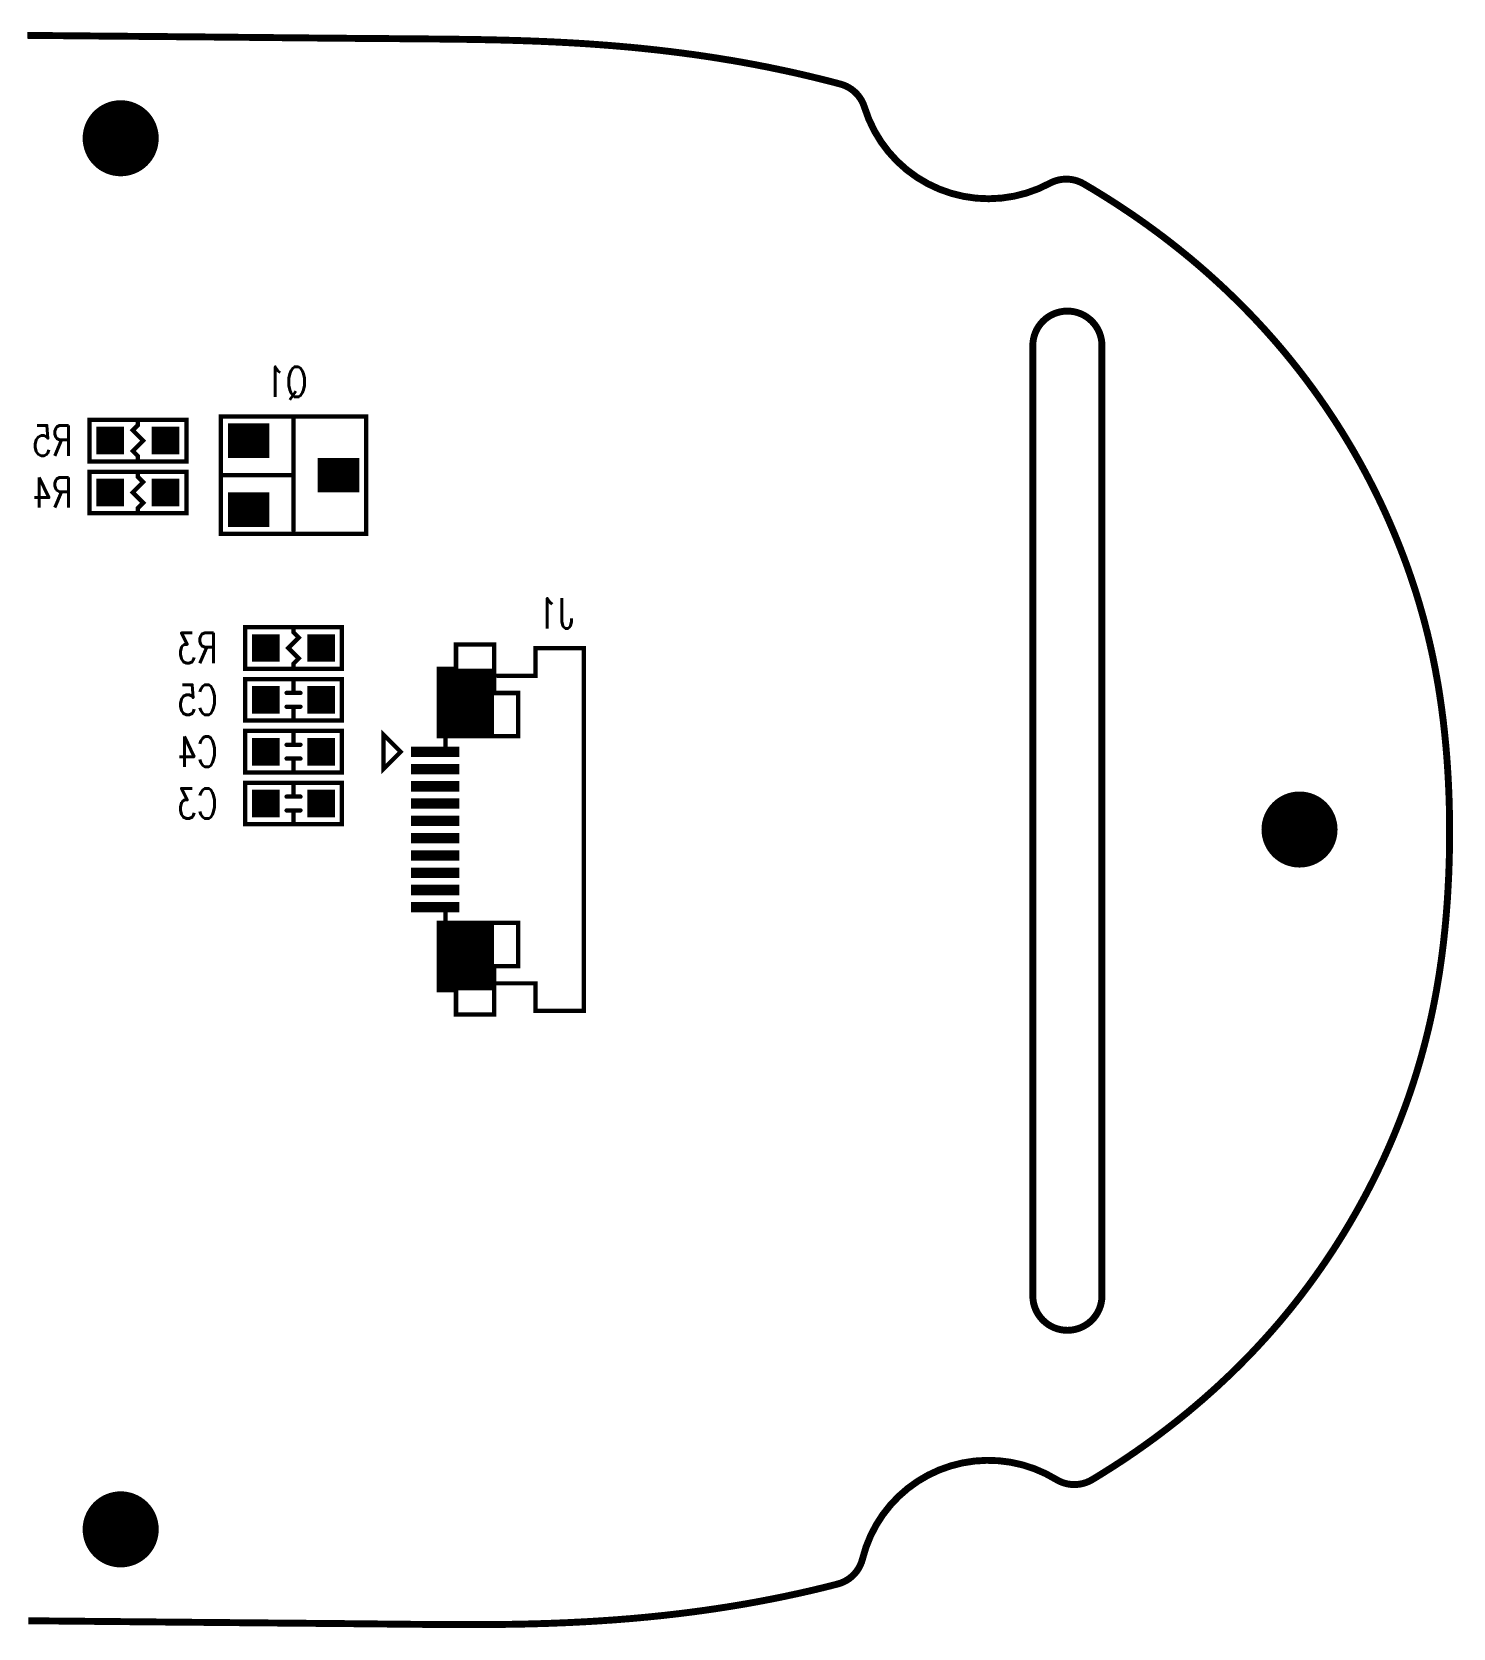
# Model space of a CAD drawing. Extents: x -34.5 to 38.5, y -2.9 to 43.4.
# Drawn here: x -2.57 to 38.54, y -2.86 to 43.32 of the extents above; entities that cross this region are included whole.
import ezdxf
from ezdxf.enums import TextEntityAlignment as Align

# ---------------------------------------------------------------- set-up
doc = ezdxf.new("R2010")
doc.units = 0
doc.header["$MEASUREMENT"] = 0
doc.linetypes.add('TRMIDX_10', pattern=[2, 1, 1])
doc.linetypes.add('TRMIDX_11', pattern=[2, 1, 1])
doc.layers.get('0').update_dxf_attribs({"linetype": 'CONTINUOUS'})
for name, color, linetype in [('2D_LINE_00', 136, 'CONTINUOUS'), ('DRIL_NPLTE_THRU_01', 4, 'CONTINUOUS'), ('DRIL_NPLTE_THRU_02', 176, 'CONTINUOUS'), ('DRIL_NPLTE_THRU_03', 216, 'CONTINUOUS'), ('DRIL_NPLTE_THRU_04', 16, 'CONTINUOUS'), ('DRIL_PLTE_THRU_01', 4, 'CONTINUOUS'), ('DRIL_PLTE_THRU_02', 176, 'CONTINUOUS'), ('DRIL_PLTE_THRU_03', 216, 'CONTINUOUS'), ('DRIL_PLTE_THRU_04', 16, 'CONTINUOUS'), ('DRIL_SYMBOL', 254, 'CONTINUOUS'), ('PADS_BOT', 1, 'CONTINUOUS'), ('PADS_INNER', 136, 'CONTINUOUS'), ('PADS_TOP', 136, 'CONTINUOUS'), ('PART_BOT_2DLINE_00', 6, 'CONTINUOUS'), ('PART_BOT_COPPER_01', 6, 'CONTINUOUS'), ('PART_NAME_04', 6, 'CONTINUOUS')]:
    doc.layers.add(name, color=color, linetype=linetype)
doc.styles.add('W0$125', font='simplex', dxfattribs={"width": 0.75})

# ---------------------------------------------------------------- blocks, each defined once
blk = doc.blocks.new('SMOOTH_0$2')
at = {"const_width": 0.1}
blk.add_lwpolyline([(-0.05, 0, 1), (0.05, 0, 1)], format="xyb", close=True, dxfattribs=at)
blk = doc.blocks.new('DRAWING_97')
at = {"layer": '2D_LINE_00', "const_width": 0.2}
for points in [[(-2.703, 43.225), (-2.634, 43.224), (-2.564, 43.223), (-2.494, 43.223), (-2.424, 43.222), (-2.354, 43.221), (-2.284, 43.221), (-2.215, 43.22), (-2.145, 43.219), (-2.075, 43.219), (-2.006, 43.218), (-1.936, 43.217), (-1.866, 43.217), (-1.796, 43.216), (-1.727, 43.215), (-1.657, 43.215), (-1.588, 43.214), (-1.518, 43.213), (-1.448, 43.213), (-1.379, 43.212), (-1.309, 43.211), (-1.24, 43.211), (-1.17, 43.21), (-1.1, 43.21), (-1.031, 43.209), (-0.962, 43.209), (-0.892, 43.208), (-0.822, 43.207), (-0.753, 43.207), (-0.684, 43.206), (-0.614, 43.205), (-0.544, 43.205), (-0.475, 43.204), (-0.405, 43.203), (-0.336, 43.203), (-0.266, 43.203), (-0.196, 43.202), (-0.127, 43.201), (-0.058, 43.201), (0.012, 43.2), (0.082, 43.199), (0.151, 43.199), (0.22, 43.198), (0.29, 43.197), (0.36, 43.197), (0.429, 43.197), (0.499, 43.196), (0.568, 43.195), (0.638, 43.195), (0.708, 43.194), (0.777, 43.193), (0.846, 43.193), (0.916, 43.192), (0.986, 43.191), (1.056, 43.191), (1.125, 43.19), (1.194, 43.189), (1.264, 43.189), (1.334, 43.189), (1.404, 43.188), (1.473, 43.187), (1.543, 43.187), (1.612, 43.186), (1.682, 43.185), (1.752, 43.185), (1.821, 43.184), (1.891, 43.183), (1.96, 43.183), (2.03, 43.182), (2.1, 43.181), (2.17, 43.181), (2.239, 43.18), (2.309, 43.179), (2.378, 43.179), (2.448, 43.179), (2.518, 43.178), (2.588, 43.177), (2.657, 43.177), (2.727, 43.176), (2.796, 43.175), (2.866, 43.175), (2.936, 43.174), (3.006, 43.173), (3.076, 43.173), (3.145, 43.172), (3.215, 43.171), (3.284, 43.171), (3.354, 43.17), (3.424, 43.169), (3.494, 43.169), (3.564, 43.168), (3.633, 43.167), (3.703, 43.167), (3.772, 43.166), (3.842, 43.165), (3.912, 43.165), (3.982, 43.164), (4.052, 43.163), (4.121, 43.163), (4.191, 43.162), (4.26, 43.161), (4.33, 43.161), (4.4, 43.16), (4.47, 43.159), (4.54, 43.159), (4.609, 43.158), (4.679, 43.157), (4.749, 43.157), (4.818, 43.156), (4.888, 43.155), (4.958, 43.155), (5.028, 43.154), (5.097, 43.153), (5.167, 43.153), (5.237, 43.152), (5.306, 43.151), (5.376, 43.151), (5.446, 43.15), (5.516, 43.149), (5.585, 43.149), (5.655, 43.148), (5.724, 43.147), (5.794, 43.147), (5.864, 43.146), (5.934, 43.145), (6.003, 43.145), (6.073, 43.144), (6.142, 43.143), (6.212, 43.143), (6.282, 43.142), (6.352, 43.141), (6.421, 43.141), (6.49, 43.141), (6.56, 43.14), (6.63, 43.139), (6.7, 43.139), (6.769, 43.138), (6.838, 43.137), (6.908, 43.137), (6.978, 43.136), (7.047, 43.136), (7.117, 43.135), (7.186, 43.135), (7.256, 43.134), (7.326, 43.133), (7.395, 43.133), (7.464, 43.133), (7.534, 43.132), (7.604, 43.131), (7.673, 43.131), (7.742, 43.131), (7.812, 43.13), (7.881, 43.129), (7.95, 43.129), (8.02, 43.129), (8.089, 43.128), (8.158, 43.127), (8.228, 43.127), (8.297, 43.126), (8.366, 43.126), (8.435, 43.125), (8.504, 43.125), (8.574, 43.124), (8.642, 43.123), (8.712, 43.123), (8.78, 43.123), (8.849, 43.122), (8.918, 43.121), (8.987, 43.121), (9.056, 43.12), (9.124, 43.119), (9.193, 43.119), (9.262, 43.118), (9.33, 43.117), (9.398, 43.117), (9.466, 43.116), (9.535, 43.115), (9.603, 43.114), (9.671, 43.113), (9.739, 43.113), (9.807, 43.111), (9.875, 43.111), (9.942, 43.109), (10.01, 43.109), (10.078, 43.107), (10.145, 43.107), (10.213, 43.105), (10.28, 43.104), (10.347, 43.103), (10.414, 43.102), (10.481, 43.101), (10.548, 43.099), (10.615, 43.098), (10.682, 43.097), (10.748, 43.095), (10.814, 43.093), (10.881, 43.092), (10.947, 43.091), (11.013, 43.089), (11.079, 43.087), (11.145, 43.085), (11.211, 43.083), (11.276, 43.082), (11.342, 43.08), (11.408, 43.078), (11.472, 43.076), (11.538, 43.074), (11.603, 43.072), (11.668, 43.069), (11.733, 43.067), (11.798, 43.065), (11.862, 43.063), (11.927, 43.06), (11.992, 43.058), (12.056, 43.055), (12.12, 43.053), (12.184, 43.05), (12.248, 43.047), (12.312, 43.045), (12.376, 43.041), (12.44, 43.039), (12.504, 43.036), (12.568, 43.033), (12.632, 43.029), (12.695, 43.027), (12.759, 43.023), (12.822, 43.02), (12.886, 43.017), (12.949, 43.013), (13.012, 43.009), (13.076, 43.006), (13.139, 43.002), (13.202, 42.999), (13.265, 42.995), (13.328, 42.991), (13.391, 42.987), (13.454, 42.983), (13.517, 42.979), (13.58, 42.975), (13.642, 42.97), (13.705, 42.966), (13.768, 42.961), (13.83, 42.957), (13.893, 42.952), (13.956, 42.947), (14.018, 42.943), (14.081, 42.938), (14.143, 42.933), (14.206, 42.928), (14.268, 42.923), (14.331, 42.917), (14.393, 42.912), (14.456, 42.907), (14.518, 42.901), (14.58, 42.896), (14.642, 42.89), (14.705, 42.885), (14.767, 42.879), (14.83, 42.873), (14.892, 42.867), (14.954, 42.861), (15.016, 42.855), (15.078, 42.848), (15.14, 42.842), (15.202, 42.835), (15.264, 42.829), (15.326, 42.822), (15.388, 42.815), (15.45, 42.809), (15.512, 42.802), (15.574, 42.795), (15.636, 42.788), (15.698, 42.781), (15.76, 42.773), (15.822, 42.766), (15.884, 42.759), (15.946, 42.751), (16.007, 42.743), (16.069, 42.735), (16.13, 42.728), (16.192, 42.72), (16.254, 42.712), (16.315, 42.704), (16.377, 42.695), (16.438, 42.687), (16.5, 42.679), (16.561, 42.671), (16.622, 42.662), (16.684, 42.653), (16.745, 42.645), (16.806, 42.635), (16.868, 42.627), (16.929, 42.617), (16.99, 42.608), (17.051, 42.599), (17.112, 42.59), (17.174, 42.58), (17.234, 42.571), (17.296, 42.561), (17.356, 42.551), (17.418, 42.541), (17.478, 42.531), (17.539, 42.521), (17.6, 42.511), (17.66, 42.501), (17.722, 42.491), (17.782, 42.48), (17.843, 42.47), (17.903, 42.459), (17.964, 42.449), (18.024, 42.437), (18.085, 42.427), (18.145, 42.415), (18.206, 42.405), (18.266, 42.393), (18.326, 42.382), (18.386, 42.371), (18.447, 42.359), (18.507, 42.347), (18.567, 42.335), (18.627, 42.324), (18.687, 42.312), (18.747, 42.3), (18.807, 42.288), (18.867, 42.275), (18.927, 42.263), (18.987, 42.251), (19.047, 42.238), (19.106, 42.225), (19.166, 42.213), (19.226, 42.2), (19.286, 42.187), (19.345, 42.174), (19.404, 42.161), (19.464, 42.148), (19.524, 42.135), (19.583, 42.121), (19.642, 42.107), (19.702, 42.094), (19.76, 42.08), (19.82, 42.066), (19.879, 42.052), (19.938, 42.038), (19.997, 42.024), (20.056, 42.01), (20.115, 41.995), (20.174, 41.981), (20.233, 41.967), (20.292, 41.952), (20.35, 41.937), (20.409, 41.923), (20.468, 41.907), (20.526, 41.893), (20.585, 41.877), (20.644, 41.862), (20.702, 41.847), (20.76, 41.831), (20.818, 41.816)], [(27.858, 38.929), (27.923, 38.891), (27.988, 38.852), (28.053, 38.813), (28.118, 38.775), (28.182, 38.736), (28.246, 38.697), (28.31, 38.657), (28.374, 38.618), (28.438, 38.578), (28.502, 38.538), (28.565, 38.498), (28.628, 38.458), (28.692, 38.418), (28.754, 38.377), (28.817, 38.337), (28.88, 38.295), (28.942, 38.255), (29.004, 38.213), (29.066, 38.172), (29.128, 38.131), (29.19, 38.089), (29.252, 38.047), (29.313, 38.005), (29.374, 37.963), (29.435, 37.92), (29.496, 37.877), (29.557, 37.835), (29.618, 37.791), (29.678, 37.749), (29.738, 37.705), (29.798, 37.661), (29.858, 37.618), (29.918, 37.574), (29.978, 37.53), (30.037, 37.485), (30.096, 37.441), (30.156, 37.397), (30.214, 37.351), (30.273, 37.307), (30.332, 37.261), (30.39, 37.216), (30.448, 37.17), (30.507, 37.124), (30.565, 37.078), (30.623, 37.032), (30.68, 36.985), (30.738, 36.939), (30.796, 36.892), (30.853, 36.845), (30.91, 36.798), (30.967, 36.751), (31.024, 36.703), (31.08, 36.655), (31.137, 36.607), (31.193, 36.559), (31.25, 36.51), (31.306, 36.461), (31.362, 36.413), (31.417, 36.364), (31.473, 36.315), (31.528, 36.265), (31.584, 36.215), (31.639, 36.165), (31.694, 36.115), (31.748, 36.065), (31.803, 36.015), (31.858, 35.964), (31.912, 35.913), (31.966, 35.863), (32.02, 35.811), (32.073, 35.76), (32.127, 35.709), (32.18, 35.657), (32.233, 35.605), (32.286, 35.553), (32.339, 35.501), (32.392, 35.449), (32.444, 35.396), (32.496, 35.343), (32.548, 35.291), (32.6, 35.237), (32.652, 35.185), (32.703, 35.131), (32.754, 35.077), (32.805, 35.024), (32.856, 34.97), (32.906, 34.916), (32.956, 34.862), (33.006, 34.808), (33.056, 34.753), (33.106, 34.699), (33.155, 34.644), (33.204, 34.589), (33.253, 34.534), (33.302, 34.479), (33.35, 34.424), (33.399, 34.368), (33.447, 34.313), (33.494, 34.257), (33.542, 34.201), (33.59, 34.145), (33.637, 34.089), (33.684, 34.033), (33.73, 33.976), (33.777, 33.919), (33.823, 33.863), (33.869, 33.806), (33.915, 33.749), (33.96, 33.691), (34.006, 33.634), (34.051, 33.577), (34.096, 33.519), (34.141, 33.461), (34.185, 33.403), (34.23, 33.345), (34.274, 33.287), (34.318, 33.229), (34.361, 33.17), (34.405, 33.111), (34.448, 33.053), (34.491, 32.994), (34.534, 32.935), (34.576, 32.875), (34.619, 32.816), (34.661, 32.757), (34.703, 32.697), (34.744, 32.637), (34.786, 32.577), (34.828, 32.517), (34.868, 32.457), (34.91, 32.396), (34.95, 32.335), (34.991, 32.275), (35.031, 32.214), (35.071, 32.153), (35.111, 32.092), (35.15, 32.031), (35.19, 31.969), (35.229, 31.907), (35.268, 31.845), (35.307, 31.784), (35.346, 31.722), (35.384, 31.659), (35.422, 31.597), (35.46, 31.535), (35.498, 31.472), (35.536, 31.409), (35.573, 31.347), (35.61, 31.283), (35.647, 31.22), (35.684, 31.157), (35.72, 31.093), (35.756, 31.03), (35.792, 30.966), (35.828, 30.902), (35.864, 30.838), (35.899, 30.774), (35.934, 30.709), (35.969, 30.645), (36.004, 30.581), (36.038, 30.516), (36.072, 30.451), (36.106, 30.386), (36.14, 30.321), (36.174, 30.255), (36.207, 30.19), (36.24, 30.124), (36.273, 30.058), (36.306, 29.993), (36.338, 29.927), (36.37, 29.86), (36.402, 29.794), (36.434, 29.727), (36.466, 29.661), (36.497, 29.594), (36.528, 29.527), (36.559, 29.46), (36.59, 29.393), (36.62, 29.326), (36.65, 29.259), (36.68, 29.191), (36.71, 29.124), (36.739, 29.056), (36.768, 28.988), (36.797, 28.921), (36.826, 28.853), (36.854, 28.785), (36.882, 28.717), (36.91, 28.648), (36.938, 28.58), (36.966, 28.511), (36.993, 28.443), (37.02, 28.375), (37.046, 28.306), (37.073, 28.237), (37.099, 28.169), (37.125, 28.1), (37.15, 28.031), (37.176, 27.962), (37.201, 27.893), (37.226, 27.824), (37.25, 27.755), (37.274, 27.686), (37.298, 27.617), (37.322, 27.548), (37.346, 27.479), (37.369, 27.409), (37.392, 27.341), (37.414, 27.271), (37.437, 27.202), (37.459, 27.133), (37.481, 27.063), (37.502, 26.994), (37.524, 26.925), (37.545, 26.855), (37.566, 26.785), (37.586, 26.716), (37.606, 26.646), (37.626, 26.577), (37.646, 26.507), (37.666, 26.437), (37.684, 26.367), (37.704, 26.297), (37.722, 26.227), (37.74, 26.157), (37.758, 26.087), (37.776, 26.017), (37.794, 25.947), (37.811, 25.877), (37.828, 25.806), (37.845, 25.735), (37.862, 25.665), (37.878, 25.594), (37.894, 25.523), (37.91, 25.452), (37.926, 25.381), (37.941, 25.31), (37.956, 25.239), (37.971, 25.167), (37.985, 25.096), (38, 25.024), (38.014, 24.952), (38.028, 24.881), (38.041, 24.809), (38.054, 24.736), (38.068, 24.664), (38.08, 24.591), (38.093, 24.519), (38.106, 24.446), (38.118, 24.373), (38.13, 24.3), (38.142, 24.227), (38.153, 24.153), (38.164, 24.08), (38.175, 24.006), (38.186, 23.933), (38.196, 23.859), (38.207, 23.785), (38.217, 23.71), (38.226, 23.636), (38.236, 23.561), (38.246, 23.487), (38.255, 23.412), (38.264, 23.337), (38.272, 23.262), (38.281, 23.187), (38.289, 23.112), (38.297, 23.037), (38.305, 22.961), (38.312, 22.885), (38.32, 22.81), (38.327, 22.734), (38.334, 22.658), (38.341, 22.582), (38.347, 22.506), (38.354, 22.429), (38.36, 22.353), (38.365, 22.277), (38.371, 22.2), (38.376, 22.123), (38.382, 22.047), (38.386, 21.969), (38.391, 21.893), (38.396, 21.815), (38.4, 21.738), (38.404, 21.661), (38.408, 21.583), (38.412, 21.506), (38.415, 21.428), (38.418, 21.351), (38.422, 21.273), (38.424, 21.195), (38.427, 21.117), (38.429, 21.039), (38.432, 20.961), (38.434, 20.883), (38.435, 20.805), (38.437, 20.726), (38.438, 20.648), (38.439, 20.57), (38.44, 20.491), (38.441, 20.413), (38.442, 20.335), (38.442, 20.257), (38.442, 20.178), (38.442, 20.099), (38.442, 20.021), (38.441, 19.943), (38.44, 19.865), (38.439, 19.786), (38.438, 19.708), (38.437, 19.629), (38.435, 19.551), (38.434, 19.473), (38.432, 19.395), (38.43, 19.317), (38.427, 19.239), (38.424, 19.16), (38.422, 19.082), (38.418, 19.004), (38.416, 18.927), (38.412, 18.849), (38.408, 18.771), (38.404, 18.693), (38.4, 18.615), (38.396, 18.538), (38.392, 18.461), (38.387, 18.383), (38.382, 18.306), (38.378, 18.229), (38.372, 18.152), (38.367, 18.075), (38.361, 17.999), (38.355, 17.921), (38.349, 17.845), (38.343, 17.769), (38.336, 17.692), (38.33, 17.616), (38.322, 17.539), (38.315, 17.463), (38.308, 17.387), (38.3, 17.311), (38.292, 17.236), (38.284, 17.16), (38.276, 17.085), (38.268, 17.009), (38.259, 16.934), (38.25, 16.859), (38.24, 16.783), (38.231, 16.708), (38.222, 16.633), (38.212, 16.559), (38.202, 16.484), (38.191, 16.409), (38.18, 16.335), (38.17, 16.26), (38.158, 16.186), (38.148, 16.112), (38.136, 16.038), (38.124, 15.964), (38.112, 15.89), (38.1, 15.817), (38.087, 15.743), (38.074, 15.669), (38.062, 15.596), (38.048, 15.523), (38.035, 15.45), (38.021, 15.377), (38.007, 15.304), (37.993, 15.231), (37.978, 15.159), (37.964, 15.086), (37.948, 15.014), (37.933, 14.941), (37.918, 14.869), (37.902, 14.797), (37.886, 14.725), (37.87, 14.653), (37.854, 14.582), (37.837, 14.51), (37.82, 14.439), (37.802, 14.367), (37.785, 14.296), (37.767, 14.225), (37.75, 14.154), (37.731, 14.083), (37.713, 14.012), (37.694, 13.941), (37.675, 13.871), (37.656, 13.8), (37.636, 13.729), (37.617, 13.659), (37.597, 13.589), (37.576, 13.519), (37.556, 13.449), (37.536, 13.379), (37.514, 13.309), (37.493, 13.239), (37.472, 13.17), (37.45, 13.1), (37.428, 13.031), (37.406, 12.961), (37.384, 12.892), (37.361, 12.823), (37.338, 12.754), (37.314, 12.685), (37.291, 12.616), (37.267, 12.547), (37.244, 12.479), (37.219, 12.41), (37.195, 12.342), (37.17, 12.273), (37.145, 12.205), (37.12, 12.137), (37.094, 12.069), (37.068, 12.001), (37.042, 11.933), (37.016, 11.865), (36.99, 11.797), (36.963, 11.729), (36.936, 11.661), (36.909, 11.594), (36.881, 11.527), (36.854, 11.459), (36.826, 11.392), (36.797, 11.325), (36.769, 11.257), (36.74, 11.191), (36.711, 11.123), (36.682, 11.057), (36.652, 10.99), (36.622, 10.923), (36.592, 10.856), (36.562, 10.79), (36.532, 10.723), (36.5, 10.657), (36.47, 10.591), (36.438, 10.524), (36.406, 10.458), (36.375, 10.392), (36.342, 10.325), (36.31, 10.259), (36.278, 10.194), (36.245, 10.128), (36.212, 10.062), (36.178, 9.997), (36.145, 9.931), (36.111, 9.865), (36.077, 9.8), (36.042, 9.734), (36.008, 9.669), (35.973, 9.604), (35.938, 9.539), (35.902, 9.474), (35.867, 9.409), (35.831, 9.344), (35.795, 9.279), (35.759, 9.215), (35.722, 9.151), (35.686, 9.086), (35.648, 9.022), (35.611, 8.958), (35.574, 8.894), (35.536, 8.83), (35.498, 8.767), (35.46, 8.703), (35.422, 8.639), (35.384, 8.576), (35.345, 8.513), (35.306, 8.45), (35.266, 8.387), (35.227, 8.325), (35.188, 8.262), (35.148, 8.199), (35.108, 8.137), (35.068, 8.075), (35.027, 8.013), (34.986, 7.952), (34.946, 7.891), (34.905, 7.829), (34.864, 7.768), (34.822, 7.707), (34.78, 7.646), (34.739, 7.585), (34.697, 7.525), (34.654, 7.465), (34.612, 7.405), (34.57, 7.345), (34.527, 7.285), (34.484, 7.225), (34.441, 7.166), (34.398, 7.107), (34.354, 7.048), (34.31, 6.989), (34.266, 6.931), (34.222, 6.872), (34.178, 6.814), (34.133, 6.755), (34.088, 6.697), (34.043, 6.64), (33.998, 6.582), (33.952, 6.525), (33.907, 6.467), (33.861, 6.411), (33.815, 6.353), (33.769, 6.297), (33.722, 6.24), (33.676, 6.183), (33.629, 6.127), (33.582, 6.071), (33.535, 6.015), (33.488, 5.959), (33.44, 5.904), (33.392, 5.849), (33.344, 5.793), (33.296, 5.738), (33.247, 5.683), (33.198, 5.628), (33.15, 5.574), (33.1, 5.519), (33.051, 5.465), (33.001, 5.411), (32.952, 5.357), (32.902, 5.303), (32.851, 5.249), (32.801, 5.195), (32.75, 5.142), (32.7, 5.089), (32.648, 5.036), (32.597, 4.983), (32.546, 4.931), (32.494, 4.878), (32.442, 4.825), (32.39, 4.773), (32.338, 4.721), (32.286, 4.669), (32.233, 4.617), (32.18, 4.566), (32.127, 4.515), (32.074, 4.463), (32.02, 4.412), (31.966, 4.361), (31.912, 4.311), (31.858, 4.26), (31.804, 4.209), (31.75, 4.159), (31.695, 4.109), (31.64, 4.059), (31.586, 4.01), (31.53, 3.96), (31.475, 3.911), (31.419, 3.862), (31.364, 3.813), (31.308, 3.764), (31.252, 3.715), (31.195, 3.667), (31.139, 3.619), (31.082, 3.57), (31.025, 3.522), (30.968, 3.475), (30.911, 3.427), (30.854, 3.379), (30.796, 3.332), (30.738, 3.285), (30.68, 3.238), (30.622, 3.191), (30.564, 3.145), (30.506, 3.099), (30.447, 3.053), (30.388, 3.007), (30.329, 2.961), (30.27, 2.915), (30.211, 2.87), (30.151, 2.825), (30.092, 2.779), (30.032, 2.735), (29.972, 2.69), (29.912, 2.645), (29.852, 2.601), (29.791, 2.557), (29.73, 2.513), (29.67, 2.469), (29.609, 2.426), (29.548, 2.383), (29.486, 2.339), (29.425, 2.296), (29.364, 2.253), (29.302, 2.211), (29.24, 2.169), (29.178, 2.126), (29.116, 2.084), (29.053, 2.042), (28.991, 2.001), (28.928, 1.959), (28.866, 1.918), (28.802, 1.877), (28.74, 1.836), (28.676, 1.795), (28.613, 1.755), (28.549, 1.715), (28.486, 1.675), (28.422, 1.635), (28.358, 1.595), (28.294, 1.555), (28.23, 1.516), (28.165, 1.477), (28.1, 1.438)], [(10.893, -2.752), (10.821, -2.753), (10.75, -2.753), (10.678, -2.754), (10.606, -2.755), (10.535, -2.755), (10.463, -2.755), (10.392, -2.755), (10.32, -2.756), (10.249, -2.756), (10.178, -2.756), (10.106, -2.756), (10.034, -2.756), (9.963, -2.756), (9.892, -2.756), (9.82, -2.756), (9.748, -2.756), (9.676, -2.755), (9.604, -2.755), (9.532, -2.755), (9.459, -2.755), (9.386, -2.754), (9.314, -2.754), (9.241, -2.753), (9.168, -2.753), (9.094, -2.752), (9.02, -2.752), (8.947, -2.751), (8.873, -2.751), (8.798, -2.75), (8.724, -2.749), (8.65, -2.749), (8.575, -2.748), (8.5, -2.747), (8.425, -2.747), (8.35, -2.746), (8.274, -2.745), (8.199, -2.745), (8.124, -2.743), (8.048, -2.743), (7.972, -2.742), (7.897, -2.741), (7.822, -2.741), (7.746, -2.74), (7.67, -2.739), (7.594, -2.738), (7.518, -2.737), (7.442, -2.737), (7.367, -2.736), (7.291, -2.735), (7.216, -2.735), (7.14, -2.734), (7.064, -2.733), (6.988, -2.732), (6.913, -2.731), (6.837, -2.731), (6.762, -2.73), (6.686, -2.729), (6.61, -2.729), (6.535, -2.728), (6.459, -2.727), (6.384, -2.727), (6.308, -2.726), (6.232, -2.725), (6.157, -2.725), (6.082, -2.724), (6.006, -2.723), (5.93, -2.723), (5.855, -2.722), (5.78, -2.721), (5.704, -2.721), (5.629, -2.72), (5.553, -2.719), (5.478, -2.719), (5.402, -2.718), (5.327, -2.717), (5.252, -2.717), (5.176, -2.716), (5.101, -2.715), (5.026, -2.715), (4.95, -2.714), (4.874, -2.713), (4.799, -2.713), (4.724, -2.712), (4.648, -2.711), (4.573, -2.711), (4.498, -2.71), (4.422, -2.709), (4.347, -2.709), (4.272, -2.708), (4.196, -2.707), (4.121, -2.707), (4.045, -2.706), (3.97, -2.705), (3.894, -2.705), (3.819, -2.704), (3.744, -2.703), (3.668, -2.703), (3.593, -2.702), (3.518, -2.701), (3.442, -2.701), (3.366, -2.7), (3.291, -2.699), (3.216, -2.699), (3.14, -2.698), (3.065, -2.697), (2.99, -2.697), (2.914, -2.696), (2.838, -2.695), (2.763, -2.695), (2.688, -2.694), (2.612, -2.693), (2.537, -2.693), (2.462, -2.692), (2.386, -2.691), (2.31, -2.691), (2.235, -2.69), (2.16, -2.689), (2.084, -2.689), (2.008, -2.688), (1.933, -2.687), (1.858, -2.687), (1.782, -2.686), (1.707, -2.685), (1.631, -2.685), (1.556, -2.684), (1.48, -2.683), (1.405, -2.683), (1.329, -2.682), (1.254, -2.681), (1.178, -2.681), (1.103, -2.68), (1.028, -2.679), (0.952, -2.679), (0.876, -2.678), (0.801, -2.677), (0.726, -2.677), (0.65, -2.676), (0.574, -2.675), (0.499, -2.675), (0.424, -2.673), (0.348, -2.673), (0.272, -2.672), (0.197, -2.671), (0.122, -2.671), (0.046, -2.67), (-0.03, -2.669), (-0.105, -2.669), (-0.18, -2.668), (-0.256, -2.667), (-0.332, -2.667), (-0.407, -2.666), (-0.482, -2.665), (-0.558, -2.664), (-0.634, -2.663), (-0.709, -2.663), (-0.784, -2.662), (-0.86, -2.661), (-0.936, -2.661), (-1.011, -2.66), (-1.086, -2.659), (-1.162, -2.659), (-1.237, -2.658), (-1.313, -2.657), (-1.388, -2.656), (-1.464, -2.655), (-1.539, -2.655), (-1.614, -2.654), (-1.69, -2.653), (-1.766, -2.653), (-1.841, -2.652), (-1.916, -2.651), (-1.992, -2.651), (-2.067, -2.65), (-2.143, -2.649), (-2.218, -2.649), (-2.294, -2.648), (-2.369, -2.647), (-2.444, -2.647), (-2.52, -2.646), (-2.595, -2.645), (-2.67, -2.645)], [(20.738, -1.582), (20.702, -1.591), (20.666, -1.601), (20.629, -1.61), (20.592, -1.619), (20.556, -1.629), (20.52, -1.638), (20.483, -1.647), (20.446, -1.656), (20.41, -1.665), (20.373, -1.675), (20.336, -1.683), (20.3, -1.693), (20.263, -1.701), (20.226, -1.71), (20.19, -1.719), (20.153, -1.728), (20.116, -1.737), (20.079, -1.745), (20.042, -1.754), (20.006, -1.763), (19.969, -1.771), (19.932, -1.78), (19.895, -1.789), (19.858, -1.797), (19.822, -1.805), (19.785, -1.813), (19.748, -1.822), (19.711, -1.83), (19.674, -1.839), (19.637, -1.847), (19.6, -1.855), (19.563, -1.863), (19.526, -1.871), (19.489, -1.879), (19.452, -1.887), (19.415, -1.895), (19.378, -1.903), (19.341, -1.911), (19.304, -1.919), (19.267, -1.927), (19.23, -1.935), (19.192, -1.943), (19.156, -1.95), (19.118, -1.958), (19.081, -1.965), (19.044, -1.973), (19.007, -1.981), (18.97, -1.988), (18.932, -1.995), (18.895, -2.003), (18.858, -2.011), (18.82, -2.018), (18.783, -2.025), (18.746, -2.033), (18.708, -2.039), (18.671, -2.047), (18.634, -2.054), (18.596, -2.061), (18.559, -2.068), (18.522, -2.075), (18.484, -2.082), (18.447, -2.089), (18.41, -2.096), (18.372, -2.103), (18.334, -2.11), (18.297, -2.117), (18.26, -2.123), (18.222, -2.13), (18.184, -2.137), (18.147, -2.143), (18.11, -2.15), (18.072, -2.157), (18.034, -2.163), (17.996, -2.169), (17.959, -2.176), (17.921, -2.183), (17.884, -2.189), (17.846, -2.195), (17.808, -2.201), (17.77, -2.207), (17.733, -2.214), (17.695, -2.22), (17.657, -2.226), (17.62, -2.232), (17.582, -2.238), (17.544, -2.245), (17.506, -2.25), (17.468, -2.256), (17.43, -2.262), (17.392, -2.268), (17.354, -2.274), (17.317, -2.279), (17.279, -2.285), (17.241, -2.291), (17.203, -2.297), (17.165, -2.303), (17.127, -2.308), (17.089, -2.313), (17.051, -2.319), (17.013, -2.325), (16.975, -2.33), (16.937, -2.335), (16.899, -2.341), (16.86, -2.346), (16.822, -2.351), (16.784, -2.357), (16.746, -2.362), (16.708, -2.367), (16.67, -2.372), (16.632, -2.377), (16.594, -2.383), (16.555, -2.387), (16.517, -2.393), (16.479, -2.397), (16.44, -2.402), (16.402, -2.407), (16.364, -2.412), (16.326, -2.417), (16.287, -2.421), (16.249, -2.426), (16.21, -2.431), (16.172, -2.436), (16.134, -2.44), (16.095, -2.445), (16.057, -2.449), (16.018, -2.454), (15.98, -2.459), (15.941, -2.463), (15.903, -2.467), (15.864, -2.471), (15.826, -2.476), (15.787, -2.48), (15.748, -2.485), (15.71, -2.489), (15.671, -2.493), (15.633, -2.497), (15.594, -2.501), (15.556, -2.505), (15.517, -2.509), (15.478, -2.513), (15.439, -2.517), (15.4, -2.521), (15.362, -2.525), (15.323, -2.529), (15.284, -2.533), (15.246, -2.537), (15.206, -2.54), (15.168, -2.544), (15.129, -2.547), (15.09, -2.551), (15.051, -2.555), (15.012, -2.559), (14.973, -2.562), (14.934, -2.565), (14.895, -2.569), (14.856, -2.573), (14.817, -2.576), (14.778, -2.579), (14.739, -2.583), (14.7, -2.586), (14.661, -2.589), (14.622, -2.592), (14.583, -2.595), (14.544, -2.599), (14.504, -2.601), (14.466, -2.605), (14.426, -2.608), (14.387, -2.611), (14.348, -2.614), (14.308, -2.617), (14.269, -2.619), (14.23, -2.623), (14.191, -2.625), (14.152, -2.628), (14.112, -2.631), (14.073, -2.633), (14.033, -2.636), (13.994, -2.639), (13.954, -2.641), (13.915, -2.644), (13.876, -2.647), (13.836, -2.649), (13.796, -2.652), (13.757, -2.654), (13.718, -2.657), (13.678, -2.659), (13.638, -2.661), (13.599, -2.664), (13.559, -2.666), (13.52, -2.668), (13.48, -2.671), (13.44, -2.673), (13.4, -2.675), (13.361, -2.677), (13.321, -2.679), (13.281, -2.681), (13.241, -2.683), (13.202, -2.685), (13.162, -2.687), (13.122, -2.689), (13.082, -2.691), (13.042, -2.693), (13.002, -2.695), (12.962, -2.697), (12.922, -2.699), (12.882, -2.7), (12.842, -2.702), (12.802, -2.704), (12.761, -2.705), (12.721, -2.707), (12.681, -2.709), (12.64, -2.71), (12.6, -2.712), (12.56, -2.713), (12.52, -2.715), (12.479, -2.716), (12.439, -2.718), (12.398, -2.719), (12.358, -2.721), (12.318, -2.722), (12.277, -2.723), (12.236, -2.725), (12.196, -2.726), (12.155, -2.727), (12.115, -2.728), (12.074, -2.729), (12.034, -2.731), (11.993, -2.732), (11.952, -2.733), (11.912, -2.734), (11.871, -2.735), (11.83, -2.736), (11.789, -2.737), (11.748, -2.738), (11.708, -2.739), (11.667, -2.74), (11.626, -2.741), (11.586, -2.741), (11.545, -2.743), (11.504, -2.743), (11.463, -2.744), (11.422, -2.745), (11.382, -2.745), (11.341, -2.746), (11.3, -2.747), (11.26, -2.747), (11.218, -2.748), (11.178, -2.749), (11.137, -2.749), (11.096, -2.75), (11.056, -2.751), (11.015, -2.751), (10.974, -2.751), (10.934, -2.752), (10.893, -2.752)]]:
    blk.add_lwpolyline(points, dxfattribs=at)
for points in [[(20.819, 41.816, -0.258152), (21.516, 41.144)], [(26.878, 38.946, -0.472698), (21.516, 41.144)], [(26.878, 38.946, -0.261879), (27.858, 38.929)], [(21.459, -0.854, -0.507878), (27.063, 1.443)], [(28.101, 1.438, -0.279675), (27.063, 1.443)], [(21.459, -0.854, -0.275446), (20.739, -1.582)]]:
    blk.add_lwpolyline(points, format="xyb", dxfattribs=at)
at = {"layer": '2D_LINE_00'}
for p in [(20.819, 41.816), (21.516, 41.144), (21.516, 41.144), (26.878, 38.946), (26.878, 38.946), (27.858, 38.929), (27.858, 38.929), (27.923, 38.891), (27.063, 1.443), (27.063, 1.443), (28.101, 1.438), (21.459, -0.854), (21.459, -0.854), (20.702, -1.591), (20.738, -1.582), (20.739, -1.582), (10.821, -2.753), (10.893, -2.752)]:
    blk.add_blockref('SMOOTH_0$2', p, dxfattribs=at)
blk = doc.blocks.new('DRAWING_109')
at = {"layer": '2D_LINE_00', "const_width": 0.2}
blk.add_lwpolyline([(-0.115, 0.24795), (-0.115, -27.24112, 1), (1.885, -27.24112), (1.885, 0.24795, 1)], format="xyb", close=True, dxfattribs=at)
at = {"layer": '2D_LINE_00'}
for p in [(-0.115, 0.24795), (-0.115, -27.24112)]:
    blk.add_blockref('SMOOTH_0$2', p, dxfattribs=at)
blk = doc.blocks.new('SMOOTH_0$125')
at = {"const_width": 0.0625}
blk.add_lwpolyline([(-0.03125, 0, 1), (0.03125, 0, 1)], format="xyb", close=True, dxfattribs=at)
blk = doc.blocks.new('PART_BODY_BOT_71')
at = {"layer": 'PART_BOT_2DLINE_00', "const_width": 0.125}
blk.add_lwpolyline([(-1.4, 0.6), (1.4, 0.6), (1.4, -0.6), (-1.4, -0.6)], close=True, dxfattribs=at)
for points in [[(0, 0.6), (0, 0.2)], [(-0.2, 0.2), (0.2, 0.2)], [(-0.2, -0.2), (0.2, -0.2)], [(0, -0.2), (0, -0.6)]]:
    blk.add_lwpolyline(points, dxfattribs=at)
at = {"layer": 'PART_BOT_2DLINE_00'}
for p in [(-1.4, 0.6), (0, 0.6), (1.4, 0.6), (-0.2, 0.2), (0, 0.2), (0.2, 0.2), (-0.2, -0.2), (0, -0.2), (0.2, -0.2), (-1.4, -0.6), (0, -0.6), (1.4, -0.6)]:
    blk.add_blockref('SMOOTH_0$125', p, dxfattribs=at)
blk = doc.blocks.new('DRIL_HOLE_0')
blk.add_lwpolyline([(0, 0, 1), (0, 0, 1)], format="xyb", close=True)
blk = doc.blocks.new('PAD_0')
blk.add_lwpolyline([(0, 0, 1), (0, 0, 1)], format="xyb", close=True)
blk = doc.blocks.new('PAD_9')
at = {"const_width": 0.8}
blk.add_lwpolyline([(-0.4, 0), (0.4, 0)], dxfattribs=at)
blk = doc.blocks.new('STK_BOT_14')
at = {"layer": 'DRIL_PLTE_THRU_01'}
blk.add_blockref('DRIL_HOLE_0', (0, 0), dxfattribs=at)
at = {"layer": 'DRIL_PLTE_THRU_02'}
blk.add_blockref('DRIL_HOLE_0', (0, 0), dxfattribs=at)
at = {"layer": 'DRIL_PLTE_THRU_03'}
blk.add_blockref('DRIL_HOLE_0', (0, 0), dxfattribs=at)
at = {"layer": 'DRIL_PLTE_THRU_04'}
blk.add_blockref('DRIL_HOLE_0', (0, 0), dxfattribs=at)
at = {"layer": 'PADS_BOT'}
blk.add_blockref('PAD_9', (0, 0), dxfattribs=at)
at = {"layer": 'PADS_INNER'}
blk.add_blockref('PAD_0', (0, 0), dxfattribs=at)
at = {"layer": 'PADS_TOP'}
blk.add_blockref('PAD_0', (0, 0), dxfattribs=at)
blk = doc.blocks.new('SYM_BOT_9')
for name, p in [('PART_BODY_BOT_71', (0, 0)), ('STK_BOT_14', (-0.8, 0)), ('STK_BOT_14', (0.8, 0))]:
    blk.add_blockref(name, p)
blk = doc.blocks.new('PART_BOT_27')
blk.add_blockref('SYM_BOT_9', (0, 0))
at = {"layer": 'PART_NAME_04', "style": 'W0$125', "width": 0.75}
blk.add_text('C3', height=0.875, dxfattribs=at).set_placement((2.2, 0), align=Align.MIDDLE_LEFT)
blk = doc.blocks.new('PART_BOT_38')
blk.add_blockref('SYM_BOT_9', (0, 0))
at = {"layer": 'PART_NAME_04', "style": 'W0$125', "width": 0.75}
blk.add_text('C4', height=0.875, dxfattribs=at).set_placement((2.2, 0), align=Align.MIDDLE_LEFT)
blk = doc.blocks.new('PART_BOT_40')
blk.add_blockref('SYM_BOT_9', (0, 0))
at = {"layer": 'PART_NAME_04', "style": 'W0$125', "width": 0.75}
blk.add_text('C5', height=0.875, dxfattribs=at).set_placement((2.2, 0), align=Align.MIDDLE_LEFT)
blk = doc.blocks.new('PART_BODY_BOT_79')
at = {"layer": 'PART_BOT_2DLINE_00', "const_width": 0.125}
blk.add_lwpolyline([(-1.4, 0.6), (1.4, 0.6), (1.4, -0.6), (-1.4, -0.6)], close=True, dxfattribs=at)
blk.add_lwpolyline([(0, 0.59), (0, 0.45), (-0.15, 0.3), (0.15, 0), (-0.15, -0.3), (0, -0.45), (0, -0.6)], dxfattribs=at)
at = {"layer": 'PART_BOT_2DLINE_00'}
for p in [(-1.4, 0.6), (0, 0.59), (0, 0.45), (1.4, 0.6), (-0.15, 0.3), (0.15, 0), (-0.15, -0.3), (0, -0.45), (-1.4, -0.6), (0, -0.6), (1.4, -0.6)]:
    blk.add_blockref('SMOOTH_0$125', p, dxfattribs=at)
blk = doc.blocks.new('SYM_BOT_17')
for name, p in [('PART_BODY_BOT_79', (0, 0)), ('STK_BOT_14', (-0.8, 0)), ('STK_BOT_14', (0.8, 0))]:
    blk.add_blockref(name, p)
blk = doc.blocks.new('PART_BOT_92')
blk.add_blockref('SYM_BOT_17', (0, 0))
at = {"layer": 'PART_NAME_04', "style": 'W0$125', "width": 0.75}
blk.add_text('R3', height=0.875, dxfattribs=at).set_placement((2.2, 0), align=Align.MIDDLE_LEFT)
blk = doc.blocks.new('PART_BOT_93')
blk.add_blockref('SYM_BOT_17', (0, 0))
at = {"layer": 'PART_NAME_04', "style": 'W0$125', "width": 0.75}
blk.add_text('R4', height=0.875, dxfattribs=at).set_placement((1.9, 0), align=Align.MIDDLE_LEFT)
blk = doc.blocks.new('PART_BOT_94')
blk.add_blockref('SYM_BOT_17', (0, 0))
at = {"layer": 'PART_NAME_04', "style": 'W0$125', "width": 0.75}
blk.add_text('R5', height=0.875, rotation=180, dxfattribs=at).set_placement((-1.9, 0), align=Align.MIDDLE_LEFT)
blk = doc.blocks.new('SMOOTH_0$127')
at = {"const_width": 0.0635}
blk.add_lwpolyline([(-0.03175, 0, 1), (0.03175, 0, 1)], format="xyb", close=True, dxfattribs=at)
blk = doc.blocks.new('PART_BODY_BOT_81')
at = {"layer": 'PART_BOT_2DLINE_00', "const_width": 0.125}
blk.add_lwpolyline([(-2.25, 1), (-2.75, 1.5), (-1.75, 1.5)], close=True, dxfattribs=at)
for points in [[(-2.4, -0.3), (-2.7, -0.3)], [(2.4, -0.3), (2.7, -0.3)], [(-4.45, -1.8), (-4.45, -2.9), (-5.25, -2.9), (-5.25, -4.3), (5.25, -4.3), (5.25, -2.9), (4.45, -2.9), (4.45, -1.8)]]:
    blk.add_lwpolyline(points, dxfattribs=at)
at = {"layer": 'PART_BOT_COPPER_01', "linetype": 'TRMIDX_10', "const_width": 0.127}
blk.add_lwpolyline([(-2.7, -0.1), (-4.65, -0.1), (-4.65, -0.6), (-5.35, -0.6), (-5.35, -1.7), (-3.95, -1.7), (-3.95, -2.4), (-2.7, -2.4)], close=True, dxfattribs=at)
at = {"layer": 'PART_BOT_COPPER_01', "linetype": 'TRMIDX_11', "const_width": 0.127}
blk.add_lwpolyline([(2.7, -0.1), (4.65, -0.1), (4.65, -0.6), (5.35, -0.6), (5.35, -1.7), (3.95, -1.7), (3.95, -2.4), (2.7, -2.4)], close=True, dxfattribs=at)
at = {"layer": 'PART_BOT_2DLINE_00'}
for p in [(-2.75, 1.5), (-1.75, 1.5), (-2.25, 1), (-2.7, -0.3), (-2.4, -0.3), (2.4, -0.3), (2.7, -0.3), (-4.45, -1.8), (4.45, -1.8), (-5.25, -2.9), (-4.45, -2.9), (4.45, -2.9), (5.25, -2.9), (-5.25, -4.3), (5.25, -4.3)]:
    blk.add_blockref('SMOOTH_0$125', p, dxfattribs=at)
at = {"layer": 'PART_BOT_COPPER_01'}
for p in [(-4.65, -0.1), (-2.7, -0.1), (2.7, -0.1), (4.65, -0.1), (-5.35, -0.6), (-4.65, -0.6), (4.65, -0.6), (5.35, -0.6), (-5.35, -1.7), (-3.95, -1.7), (3.95, -1.7), (5.35, -1.7), (-3.95, -2.4), (-2.7, -2.4), (2.7, -2.4), (3.95, -2.4)]:
    blk.add_blockref('SMOOTH_0$127', p, dxfattribs=at)
blk = doc.blocks.new('PAD_18')
at = {"const_width": 0.3}
blk.add_lwpolyline([(-0.7, 0), (0.7, 0)], dxfattribs=at)
blk = doc.blocks.new('STK_BOT_26')
at = {"layer": 'DRIL_NPLTE_THRU_01'}
blk.add_blockref('DRIL_HOLE_0', (0, 0), dxfattribs=at)
at = {"layer": 'DRIL_NPLTE_THRU_02'}
blk.add_blockref('DRIL_HOLE_0', (0, 0), dxfattribs=at)
at = {"layer": 'DRIL_NPLTE_THRU_03'}
blk.add_blockref('DRIL_HOLE_0', (0, 0), dxfattribs=at)
at = {"layer": 'DRIL_NPLTE_THRU_04'}
blk.add_blockref('DRIL_HOLE_0', (0, 0), dxfattribs=at)
at = {"layer": 'PADS_BOT', "rotation": 90}
blk.add_blockref('PAD_18', (0, 0), dxfattribs=at)
at = {"layer": 'PADS_INNER'}
blk.add_blockref('PAD_0', (0, 0), dxfattribs=at)
at = {"layer": 'PADS_TOP'}
blk.add_blockref('PAD_0', (0, 0), dxfattribs=at)
blk = doc.blocks.new('PAD_19')
at = {"const_width": 1.6}
blk.add_lwpolyline([(-0.975, 0), (0.975, 0)], dxfattribs=at)
blk = doc.blocks.new('STK_BOT_27')
at = {"layer": 'DRIL_NPLTE_THRU_01'}
blk.add_blockref('DRIL_HOLE_0', (0, 0), dxfattribs=at)
at = {"layer": 'DRIL_NPLTE_THRU_02'}
blk.add_blockref('DRIL_HOLE_0', (0, 0), dxfattribs=at)
at = {"layer": 'DRIL_NPLTE_THRU_03'}
blk.add_blockref('DRIL_HOLE_0', (0, 0), dxfattribs=at)
at = {"layer": 'DRIL_NPLTE_THRU_04'}
blk.add_blockref('DRIL_HOLE_0', (0, 0), dxfattribs=at)
at = {"layer": 'PADS_BOT'}
blk.add_blockref('PAD_19', (0, 0), dxfattribs=at)
at = {"layer": 'PADS_INNER'}
blk.add_blockref('PAD_0', (0, 0), dxfattribs=at)
at = {"layer": 'PADS_TOP'}
blk.add_blockref('PAD_0', (0, 0), dxfattribs=at)
blk = doc.blocks.new('SYM_BOT_19')
for name, p in [('PART_BODY_BOT_81', (0, 0)), ('STK_BOT_26', (-2.25, 0)), ('STK_BOT_26', (-1.75, 0)), ('STK_BOT_26', (-1.25, 0)), ('STK_BOT_26', (-0.75, 0)), ('STK_BOT_26', (-0.25, 0)), ('STK_BOT_26', (0.25, 0)), ('STK_BOT_26', (0.75, 0)), ('STK_BOT_26', (1.25, 0)), ('STK_BOT_26', (1.75, 0)), ('STK_BOT_26', (2.25, 0)), ('STK_BOT_27', (-3.675, -0.9)), ('STK_BOT_27', (3.675, -0.9))]:
    blk.add_blockref(name, p)
blk = doc.blocks.new('PART_BOT_117')
blk.add_blockref('SYM_BOT_19', (0, 0))
at = {"layer": 'PART_NAME_04', "style": 'W0$125', "width": 0.75}
blk.add_text('J1', height=0.875, rotation=90, dxfattribs=at).set_placement((-6.252, -4), align=Align.MIDDLE_LEFT)
blk = doc.blocks.new('PART_BODY_BOT_88')
at = {"layer": 'PART_BOT_2DLINE_00', "const_width": 0.125}
blk.add_lwpolyline([(-1.7, -2.1), (1.7, -2.1), (1.7, 2.1), (-1.7, 2.1)], close=True, dxfattribs=at)
for points in [[(-1.6, 0), (1.7, 0)], [(0, 0), (0, -2.1)]]:
    blk.add_lwpolyline(points, dxfattribs=at)
at = {"layer": 'PART_BOT_2DLINE_00'}
for p in [(-1.7, 2.1), (1.7, 2.1), (-1.6, 0), (0, 0), (1.7, 0), (-1.7, -2.1), (0, -2.1), (1.7, -2.1)]:
    blk.add_blockref('SMOOTH_0$125', p, dxfattribs=at)
blk = doc.blocks.new('PAD_24')
at = {"const_width": 1}
blk.add_lwpolyline([(-0.6, 0), (0.6, 0)], dxfattribs=at)
blk = doc.blocks.new('STK_BOT_32')
at = {"layer": 'DRIL_PLTE_THRU_01'}
blk.add_blockref('DRIL_HOLE_0', (0, 0), dxfattribs=at)
at = {"layer": 'DRIL_PLTE_THRU_02'}
blk.add_blockref('DRIL_HOLE_0', (0, 0), dxfattribs=at)
at = {"layer": 'DRIL_PLTE_THRU_03'}
blk.add_blockref('DRIL_HOLE_0', (0, 0), dxfattribs=at)
at = {"layer": 'DRIL_PLTE_THRU_04'}
blk.add_blockref('DRIL_HOLE_0', (0, 0), dxfattribs=at)
at = {"layer": 'PADS_BOT', "rotation": 90}
blk.add_blockref('PAD_24', (0, 0), dxfattribs=at)
at = {"layer": 'PADS_INNER'}
blk.add_blockref('PAD_0', (0, 0), dxfattribs=at)
at = {"layer": 'PADS_TOP'}
blk.add_blockref('PAD_0', (0, 0), dxfattribs=at)
blk = doc.blocks.new('SYM_BOT_26')
for name, p in [('STK_BOT_32', (0, 1.3)), ('PART_BODY_BOT_88', (0, 0)), ('STK_BOT_32', (-1, -1.3)), ('STK_BOT_32', (1, -1.3))]:
    blk.add_blockref(name, p)
blk = doc.blocks.new('PART_BOT_127')
blk.add_blockref('SYM_BOT_26', (0, 0))
at = {"layer": 'PART_NAME_04', "style": 'W0$125', "width": 0.75}
blk.add_text('Q1', height=0.875, rotation=270, dxfattribs=at).set_placement((2.7, 0.4), align=Align.MIDDLE_LEFT)
blk = doc.blocks.new('DRIL_SYMBOL_2$2')
at = {"layer": 'DRIL_SYMBOL', "const_width": 0.0508}
for points in [[(-0.254, 0), (0.254, 0)], [(0, -0.254), (0, 0.254)]]:
    blk.add_lwpolyline(points, dxfattribs=at)
blk = doc.blocks.new('DRIL_HOLE_2$2')
at = {"const_width": 1.1}
blk.add_lwpolyline([(-0.55, 0, 1), (0.55, 0, 1)], format="xyb", close=True, dxfattribs=at)
blk.add_blockref('DRIL_SYMBOL_2$2', (0, 0))
blk = doc.blocks.new('PAD_32')
at = {"const_width": 1.1}
blk.add_lwpolyline([(0, -0.55, 1), (0, 0.55, 1)], format="xyb", close=True, dxfattribs=at)
blk = doc.blocks.new('STK_TOP_52')
at = {"layer": 'DRIL_NPLTE_THRU_01'}
blk.add_blockref('DRIL_HOLE_2$2', (0, 0), dxfattribs=at)
at = {"layer": 'DRIL_NPLTE_THRU_02'}
blk.add_blockref('DRIL_HOLE_2$2', (0, 0), dxfattribs=at)
at = {"layer": 'DRIL_NPLTE_THRU_03'}
blk.add_blockref('DRIL_HOLE_2$2', (0, 0), dxfattribs=at)
at = {"layer": 'DRIL_NPLTE_THRU_04'}
blk.add_blockref('DRIL_HOLE_2$2', (0, 0), dxfattribs=at)
at = {"layer": 'PADS_BOT'}
blk.add_blockref('PAD_32', (0, 0), dxfattribs=at)
at = {"layer": 'PADS_INNER'}
blk.add_blockref('PAD_32', (0, 0), dxfattribs=at)
at = {"layer": 'PADS_TOP'}
blk.add_blockref('PAD_32', (0, 0), dxfattribs=at)
blk = doc.blocks.new('SYM_TOP_34')
blk.add_blockref('STK_TOP_52', (0, 0))
blk = doc.blocks.new('PART_TOP_145')
blk.add_blockref('SYM_TOP_34', (0, 0))
blk = doc.blocks.new('PART_TOP_146')
blk.add_blockref('SYM_TOP_34', (0, 0))
blk = doc.blocks.new('PART_TOP_147')
blk.add_blockref('SYM_TOP_34', (0, 0))

msp = doc.modelspace()

# ---------------------------------------------------------------- block references
for name, p in [('DRAWING_97', (0, 0)), ('PART_TOP_145', (0, 40.24795)), ('DRAWING_109', (26.5, 34)), ('PART_TOP_147', (34.1, 20.24795)), ('PART_TOP_146', (0, 0))]:
    msp.add_blockref(name, p)
at = {"xscale": -1}
for name, p, rotation in [('PART_BOT_127', (5, 30.5), 270), ('PART_BOT_94', (0.5, 31.5), 180), ('PART_BOT_117', (9.1, 20.24795), 90)]:
    msp.add_blockref(name, p, dxfattribs=dict(at, rotation=rotation))
for name, p in [('PART_BOT_93', (0.5, 30)), ('PART_BOT_92', (5, 25.5)), ('PART_BOT_40', (5, 24)), ('PART_BOT_38', (5, 22.5)), ('PART_BOT_27', (5, 21))]:
    msp.add_blockref(name, p, dxfattribs=at)

doc.saveas('drawing.dxf')
